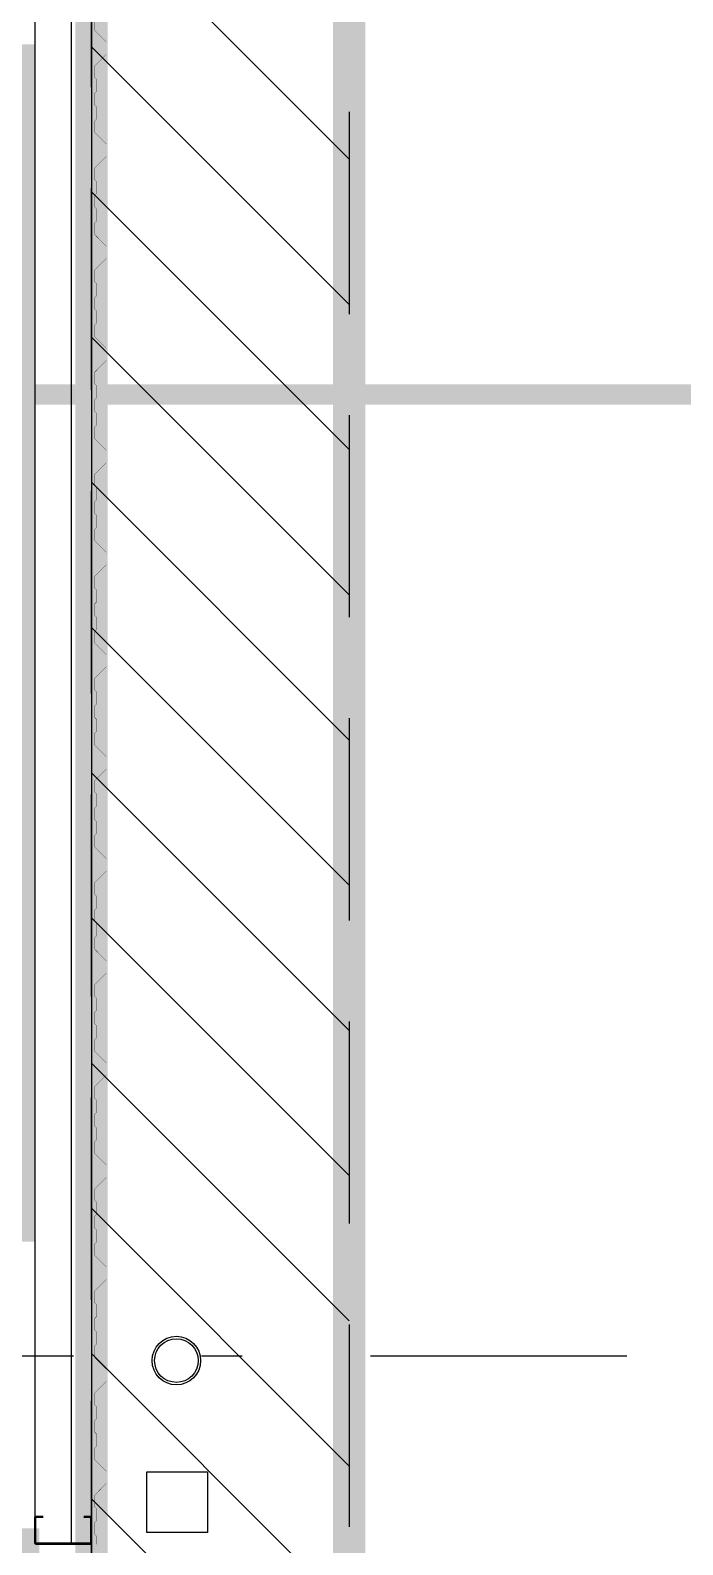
# Model space of a CAD drawing. Header units: millimetres. Extents: x -77 to 207, y -160 to 187.
# Drawn here: x 0.128 to 1.742, y 24.033 to 27.78 of the extents above; entities that cross this region are included whole.
import ezdxf
from ezdxf.xclip import XClip

# ---------------------------------------------------------------- set-up
doc = ezdxf.new("R2010")
doc.units = ezdxf.units.MM
doc.header["$LTSCALE"] = 0.1
for name, pattern in [('X REF - ANELO INST bind$0$X REF - ANELO EXT$0$DASHED', [0.75, 0.5, -0.25]), ('X REF - ANELO INST bind$0$X REF - ANELO$0$DASHDOT2', [12.7, 6.35, -3.175, 0, -3.175]), ('X REF - ANELO INST bind$0$X REF - ANELO$0$DASHED', [0.75, 0.5, -0.25])]:
    doc.linetypes.add(name, pattern=pattern)
for name, color, linetype in [('C02 PRY comun', 191, 'Continuous'), ('C03 PRY comun+papel kraft', 192, 'Continuous'), ('C08 CH trapezoidal', 148, 'Continuous'), ('X REF - ANELO INST bind$0$X REF - ANELO EXT$0$E-REJILLAS', 8, 'Continuous'), ('X REF - ANELO INST bind$0$X REF - ANELO EXT$0$MET-COLUMNA METALICA', 7, 'Continuous'), ('X REF - ANELO INST bind$0$X REF - ANELO EXT$0$PROY-MEDIASOMBRA', 8, 'X REF - ANELO INST bind$0$X REF - ANELO EXT$0$DASHED'), ('X REF - ANELO INST bind$0$X REF - ANELO$0$A-CHAPA TRAPEZOIDAL', 8, 'Continuous'), ('X REF - ANELO INST bind$0$X REF - ANELO$0$A-VISTAS', 8, 'Continuous'), ('X REF - ANELO INST bind$0$X REF - ANELO$0$MET-COLUMNA METALICA', 7, 'Continuous'), ('X REF - ANELO INST bind$0$X REF - ANELO$0$MET-CORREAS DE CV', 7, 'Continuous'), ('X REF - ANELO INST bind$0$X REF - ANELO$0$MET-EJE CABRIADAS', 8, 'X REF - ANELO INST bind$0$X REF - ANELO$0$DASHDOT2'), ('X REF - ANELO INST bind$0$X REF - ANELO$0$MET-LANA VIDRIO', 8, 'Continuous'), ('X REF - ANELO INST bind$0$X REF - ANELO$0$PROY', 8, 'X REF - ANELO INST bind$0$X REF - ANELO$0$DASHED')]:
    doc.layers.add(name, color=color, linetype=linetype)
doc.linetypes.add('X REF - ANELO INST bind$0$X REF - ANELO$0$REFERENCIAL CORTE TRANSVERSAL WM$0$BATTING', pattern='A,0.00254,-2.54,[134,ltypeshp.shx,S=2.54,R=0,X=-2.54,Y=0],-5.08,[134,ltypeshp.shx,S=2.54,R=180,X=2.54,Y=0],-2.54', length=10.16254)

# ---------------------------------------------------------------- blocks, each defined once
blk = doc.blocks.new('X REF - ANELO INST bind$0$X REF - ANELO EXT')
at = {"layer": 'X REF - ANELO INST bind$0$X REF - ANELO EXT$0$E-REJILLAS'}
blk.add_lwpolyline([(0.416, 24.2135), (0.566, 24.2135), (0.566, 24.0635), (0.416, 24.0635)], close=True, dxfattribs=at)
at = {"layer": 'X REF - ANELO INST bind$0$X REF - ANELO EXT$0$MET-COLUMNA METALICA'}
for radius in [0.06, 0.054]:
    blk.add_circle((0.4893, 24.489), radius, dxfattribs=at)
at = {"layer": 'X REF - ANELO INST bind$0$X REF - ANELO EXT$0$PROY-MEDIASOMBRA', "ltscale": 10}
blk.add_lwpolyline([(0.2793, 19.3896), (0.2792, 29.5951), (5.2791, 29.5951), (5.2792, 19.3896), (0.2793, 19.3896)], dxfattribs=at)
blk = doc.blocks.new('X REF - ANELO INST bind$0$X REF - ANELO')
at = {"layer": 'X REF - ANELO INST bind$0$X REF - ANELO$0$A-CHAPA TRAPEZOIDAL'}
for points in [[(0.2917, 27.0604, 0.0006, 0.0006, 0), (0.2917, 27.0855, 0.0006, 0.0006, 0), (0.2877, 27.0895, 0.0006, 0.0006, 0), (0.2877, 27.1195, 0.0006, 0.0006, 0), (0.2917, 27.1235, 0.0006, 0.0006, 0), (0.2917, 27.1535, 0.0006, 0.0006, 0), (0.2877, 27.1575, 0.0006, 0.0006, 0), (0.2877, 27.1875, 0.0006, 0.0006, 0), (0.3159, 27.2158, 0.0006, 0.0006, 0), (0.3159, 27.2458, 0.0006, 0.0006, 0), (0.2877, 27.2741, 0.0006, 0.0006, 0), (0.2877, 27.3041, 0.0006, 0.0006, 0), (0.2917, 27.3081, 0.0006, 0.0006, 0), (0.2917, 27.3381, 0.0006, 0.0006, 0), (0.2877, 27.3421, 0.0006, 0.0006, 0), (0.2877, 27.3721, 0.0006, 0.0006, 0), (0.2917, 27.3761, 0.0006, 0.0006, 0), (0.2917, 27.4061, 0.0006, 0.0006, 0), (0.2877, 27.4101, 0.0006, 0.0006, 0), (0.2877, 27.4401, 0.0006, 0.0006, 0), (0.3159, 27.4684, 0.0006, 0.0006, 0), (0.3159, 27.4984, 0.0006, 0.0006, 0), (0.2877, 27.5266, 0.0006, 0.0006, 0), (0.2877, 27.5566, 0.0006, 0.0006, 0), (0.2917, 27.5606, 0.0006, 0.0006, 0), (0.2917, 27.5906, 0.0006, 0.0006, 0), (0.2877, 27.5946, 0.0006, 0.0006, 0), (0.2877, 27.6246, 0.0006, 0.0006, 0), (0.2917, 27.6286, 0.0006, 0.0006, 0), (0.2917, 27.6586, 0.0006, 0.0006, 0), (0.2877, 27.6626, 0.0006, 0.0006, 0), (0.2877, 27.6926, 0.0006, 0.0006, 0), (0.3159, 27.7209, 0.0006, 0.0006, 0), (0.3159, 27.7509, 0.0006, 0.0006, 0), (0.2877, 27.7792, 0.0006, 0.0006, 0), (0.2877, 27.8092, 0.0006, 0.0006, 0)], [(0.2917, 25.7975, 0.0006, 0.0006, 0), (0.2917, 25.8227, 0.0006, 0.0006, 0), (0.2877, 25.8267, 0.0006, 0.0006, 0), (0.2877, 25.8567, 0.0006, 0.0006, 0), (0.2917, 25.8607, 0.0006, 0.0006, 0), (0.2917, 25.8907, 0.0006, 0.0006, 0), (0.2877, 25.8947, 0.0006, 0.0006, 0), (0.2877, 25.9247, 0.0006, 0.0006, 0), (0.3159, 25.9529, 0.0006, 0.0006, 0), (0.3159, 25.9829, 0.0006, 0.0006, 0), (0.2877, 26.0112, 0.0006, 0.0006, 0), (0.2877, 26.0412, 0.0006, 0.0006, 0), (0.2917, 26.0452, 0.0006, 0.0006, 0), (0.2917, 26.0752, 0.0006, 0.0006, 0), (0.2877, 26.0792, 0.0006, 0.0006, 0), (0.2877, 26.1092, 0.0006, 0.0006, 0), (0.2917, 26.1132, 0.0006, 0.0006, 0), (0.2917, 26.1432, 0.0006, 0.0006, 0), (0.2877, 26.1472, 0.0006, 0.0006, 0), (0.2877, 26.1772, 0.0006, 0.0006, 0), (0.3159, 26.2055, 0.0006, 0.0006, 0), (0.3159, 26.2355, 0.0006, 0.0006, 0), (0.2877, 26.2638, 0.0006, 0.0006, 0), (0.2877, 26.2938, 0.0006, 0.0006, 0), (0.2917, 26.2978, 0.0006, 0.0006, 0), (0.2917, 26.3278, 0.0006, 0.0006, 0), (0.2877, 26.3318, 0.0006, 0.0006, 0), (0.2877, 26.3618, 0.0006, 0.0006, 0), (0.2917, 26.3658, 0.0006, 0.0006, 0), (0.2917, 26.3958, 0.0006, 0.0006, 0), (0.2877, 26.3998, 0.0006, 0.0006, 0), (0.2877, 26.4298, 0.0006, 0.0006, 0), (0.3159, 26.4581, 0.0006, 0.0006, 0), (0.3159, 26.4881, 0.0006, 0.0006, 0), (0.2877, 26.5164, 0.0006, 0.0006, 0), (0.2877, 26.5464, 0.0006, 0.0006, 0), (0.2917, 26.5504, 0.0006, 0.0006, 0), (0.2917, 26.5804, 0.0006, 0.0006, 0), (0.2877, 26.5844, 0.0006, 0.0006, 0), (0.2877, 26.6144, 0.0006, 0.0006, 0), (0.2917, 26.6184, 0.0006, 0.0006, 0), (0.2917, 26.6484, 0.0006, 0.0006, 0), (0.2877, 26.6524, 0.0006, 0.0006, 0), (0.2877, 26.6824, 0.0006, 0.0006, 0), (0.3159, 26.7106, 0.0006, 0.0006, 0), (0.3159, 26.7406, 0.0006, 0.0006, 0), (0.2877, 26.7689, 0.0006, 0.0006, 0), (0.2877, 26.7989, 0.0006, 0.0006, 0), (0.2917, 26.8029, 0.0006, 0.0006, 0), (0.2917, 26.8329, 0.0006, 0.0006, 0), (0.2877, 26.8369, 0.0006, 0.0006, 0), (0.2877, 26.8669, 0.0006, 0.0006, 0), (0.2917, 26.8709, 0.0006, 0.0006, 0), (0.2917, 26.9009, 0.0006, 0.0006, 0), (0.2877, 26.9049, 0.0006, 0.0006, 0), (0.2877, 26.9349, 0.0006, 0.0006, 0), (0.3159, 26.9632, 0.0006, 0.0006, 0), (0.3159, 26.9932, 0.0006, 0.0006, 0), (0.2877, 27.0215, 0.0006, 0.0006, 0), (0.2877, 27.0515, 0.0006, 0.0006, 0), (0.2917, 27.0555, 0.0006, 0.0006, 0), (0.2917, 27.0855, 0.0006, 0.0006, 0), (0.2877, 27.0895, 0.0006, 0.0006, 0), (0.2877, 27.1195, 0.0006, 0.0006, 0), (0.2917, 27.1235, 0.0006, 0.0006, 0), (0.2917, 27.1535, 0.0006, 0.0006, 0), (0.2877, 27.1575, 0.0006, 0.0006, 0), (0.2877, 27.1875, 0.0006, 0.0006, 0), (0.3159, 27.2158, 0.0006, 0.0006, 0), (0.3159, 27.2458, 0.0006, 0.0006, 0), (0.2877, 27.2741, 0, 0, 0)], [(0.2917, 24.5347, 0.0006, 0.0006, 0), (0.2917, 24.5598, 0.0006, 0.0006, 0), (0.2877, 24.5638, 0.0006, 0.0006, 0), (0.2877, 24.5938, 0.0006, 0.0006, 0), (0.2917, 24.5978, 0.0006, 0.0006, 0), (0.2917, 24.6278, 0.0006, 0.0006, 0), (0.2877, 24.6318, 0.0006, 0.0006, 0), (0.2877, 24.6618, 0.0006, 0.0006, 0), (0.3159, 24.6901, 0.0006, 0.0006, 0), (0.3159, 24.7201, 0.0006, 0.0006, 0), (0.2877, 24.7484, 0.0006, 0.0006, 0), (0.2877, 24.7784, 0.0006, 0.0006, 0), (0.2917, 24.7824, 0.0006, 0.0006, 0), (0.2917, 24.8124, 0.0006, 0.0006, 0), (0.2877, 24.8164, 0.0006, 0.0006, 0), (0.2877, 24.8464, 0.0006, 0.0006, 0), (0.2917, 24.8504, 0.0006, 0.0006, 0), (0.2917, 24.8804, 0.0006, 0.0006, 0), (0.2877, 24.8844, 0.0006, 0.0006, 0), (0.2877, 24.9144, 0.0006, 0.0006, 0), (0.3159, 24.9427, 0.0006, 0.0006, 0), (0.3159, 24.9727, 0.0006, 0.0006, 0), (0.2877, 25.001, 0.0006, 0.0006, 0), (0.2877, 25.031, 0.0006, 0.0006, 0), (0.2917, 25.035, 0.0006, 0.0006, 0), (0.2917, 25.065, 0.0006, 0.0006, 0), (0.2877, 25.069, 0.0006, 0.0006, 0), (0.2877, 25.099, 0.0006, 0.0006, 0), (0.2917, 25.103, 0.0006, 0.0006, 0), (0.2917, 25.133, 0.0006, 0.0006, 0), (0.2877, 25.137, 0.0006, 0.0006, 0), (0.2877, 25.167, 0.0006, 0.0006, 0), (0.3159, 25.1952, 0.0006, 0.0006, 0), (0.3159, 25.2252, 0.0006, 0.0006, 0), (0.2877, 25.2535, 0.0006, 0.0006, 0), (0.2877, 25.2835, 0.0006, 0.0006, 0), (0.2917, 25.2875, 0.0006, 0.0006, 0), (0.2917, 25.3175, 0.0006, 0.0006, 0), (0.2877, 25.3215, 0.0006, 0.0006, 0), (0.2877, 25.3515, 0.0006, 0.0006, 0), (0.2917, 25.3555, 0.0006, 0.0006, 0), (0.2917, 25.3855, 0.0006, 0.0006, 0), (0.2877, 25.3895, 0.0006, 0.0006, 0), (0.2877, 25.4195, 0.0006, 0.0006, 0), (0.3159, 25.4478, 0.0006, 0.0006, 0), (0.3159, 25.4778, 0.0006, 0.0006, 0), (0.2877, 25.5061, 0.0006, 0.0006, 0), (0.2877, 25.5361, 0.0006, 0.0006, 0), (0.2917, 25.5401, 0.0006, 0.0006, 0), (0.2917, 25.5701, 0.0006, 0.0006, 0), (0.2877, 25.5741, 0.0006, 0.0006, 0), (0.2877, 25.6041, 0.0006, 0.0006, 0), (0.2917, 25.6081, 0.0006, 0.0006, 0), (0.2917, 25.6381, 0.0006, 0.0006, 0), (0.2877, 25.6421, 0.0006, 0.0006, 0), (0.2877, 25.6721, 0.0006, 0.0006, 0), (0.3159, 25.7004, 0.0006, 0.0006, 0), (0.3159, 25.7304, 0.0006, 0.0006, 0), (0.2877, 25.7587, 0.0006, 0.0006, 0), (0.2877, 25.7887, 0.0006, 0.0006, 0), (0.2917, 25.7927, 0.0006, 0.0006, 0), (0.2917, 25.8227, 0.0006, 0.0006, 0), (0.2877, 25.8267, 0.0006, 0.0006, 0), (0.2877, 25.8567, 0.0006, 0.0006, 0), (0.2917, 25.8607, 0.0006, 0.0006, 0), (0.2917, 25.8907, 0.0006, 0.0006, 0), (0.2877, 25.8947, 0.0006, 0.0006, 0), (0.2877, 25.9247, 0.0006, 0.0006, 0), (0.3159, 25.9529, 0.0006, 0.0006, 0), (0.3159, 25.9829, 0.0006, 0.0006, 0), (0.2877, 26.0112, 0, 0, 0)], [(0.2917, 24.0344, 0.0006, 0.0006, 0), (0.2917, 24.0547, 0.0006, 0.0006, 0), (0.2877, 24.0587, 0.0006, 0.0006, 0), (0.2877, 24.0887, 0.0006, 0.0006, 0), (0.2917, 24.0927, 0.0006, 0.0006, 0), (0.2917, 24.1227, 0.0006, 0.0006, 0), (0.2877, 24.1267, 0.0006, 0.0006, 0), (0.2877, 24.1567, 0.0006, 0.0006, 0), (0.3159, 24.185, 0.0006, 0.0006, 0), (0.3159, 24.215, 0.0006, 0.0006, 0), (0.2877, 24.2432, 0.0006, 0.0006, 0), (0.2877, 24.2732, 0.0006, 0.0006, 0), (0.2917, 24.2772, 0.0006, 0.0006, 0), (0.2917, 24.3072, 0.0006, 0.0006, 0), (0.2877, 24.3112, 0.0006, 0.0006, 0), (0.2877, 24.3412, 0.0006, 0.0006, 0), (0.2917, 24.3452, 0.0006, 0.0006, 0), (0.2917, 24.3752, 0.0006, 0.0006, 0), (0.2877, 24.3792, 0.0006, 0.0006, 0), (0.2877, 24.4092, 0.0006, 0.0006, 0), (0.3159, 24.4375, 0.0006, 0.0006, 0), (0.3159, 24.4675, 0.0006, 0.0006, 0), (0.2877, 24.4958, 0.0006, 0.0006, 0), (0.2877, 24.5258, 0.0006, 0.0006, 0), (0.2917, 24.5298, 0.0006, 0.0006, 0), (0.2917, 24.5598, 0.0006, 0.0006, 0), (0.2877, 24.5638, 0.0006, 0.0006, 0), (0.2877, 24.5938, 0.0006, 0.0006, 0), (0.2917, 24.5978, 0.0006, 0.0006, 0), (0.2917, 24.6278, 0.0006, 0.0006, 0), (0.2877, 24.6318, 0.0006, 0.0006, 0), (0.2877, 24.6618, 0.0006, 0.0006, 0), (0.3159, 24.6901, 0.0006, 0.0006, 0), (0.3159, 24.7201, 0.0006, 0.0006, 0), (0.2877, 24.7484, 0, 0, 0)]]:
    blk.add_lwpolyline(points, format="xyseb", dxfattribs=at)
at = {"layer": 'X REF - ANELO INST bind$0$X REF - ANELO$0$A-VISTAS'}
blk.add_line((0.2793, 24.0488), (0.2803, 18.9705, 0.0039), dxfattribs=at)
at = {"layer": 'X REF - ANELO INST bind$0$X REF - ANELO$0$MET-COLUMNA METALICA'}
for points in [[(0.2599, 24.1044), (0.2761, 24.1044, -0.414214), (0.2791, 24.1014), (0.2791, 24.0374, -0.414214), (0.2761, 24.0344), (0.1421, 24.0344, -0.414214), (0.1391, 24.0374), (0.1391, 24.1014, -0.414214), (0.1421, 24.1044), (0.1594, 24.1044)], [(0.2599, 24.1019), (0.2761, 24.1019, -0.414214), (0.2766, 24.1014), (0.2766, 24.0374, -0.414214), (0.2761, 24.0369), (0.1421, 24.0369, -0.414214), (0.1416, 24.0374), (0.1416, 24.1014, -0.414214), (0.1421, 24.1019), (0.1594, 24.1019)]]:
    blk.add_lwpolyline(points, format="xyb", dxfattribs=at)
at = {"layer": 'X REF - ANELO INST bind$0$X REF - ANELO$0$MET-CORREAS DE CV'}
for p, q in [((0.2791, 29.795, 0), (0.2791, 24.1015)), ((0.1391, 29.655, 0), (0.1391, 24.1015))]:
    blk.add_line(p, q, dxfattribs=at)
at = {"layer": 'X REF - ANELO INST bind$0$X REF - ANELO$0$MET-EJE CABRIADAS'}
blk.add_line((1.6043, 24.4999), (-54.2799, 24.4999), dxfattribs=at)
at = {"layer": 'X REF - ANELO INST bind$0$X REF - ANELO$0$MET-LANA VIDRIO', "linetype": 'X REF - ANELO INST bind$0$X REF - ANELO$0$REFERENCIAL CORTE TRANSVERSAL WM$0$BATTING', "ltscale": 0.025}
blk.add_lwpolyline([(-26.2426, 29.7415), (0.229, 29.7415), (0.2292, 24.037)], dxfattribs=at)
at = {"layer": 'X REF - ANELO INST bind$0$X REF - ANELO$0$PROY', "ltscale": 10}
blk.add_line((0.9169, 29.828, 0), (0.9169, -3.4331, 0), dxfattribs=at)
blk.add_blockref('X REF - ANELO INST bind$0$X REF - ANELO EXT', (0, 0))
blk = doc.blocks.new('X REF - ANELO INST bind')
ref = blk.add_blockref('X REF - ANELO INST bind$0$X REF - ANELO', (0, 0))
XClip(ref).set_block_clipping_path([(-76.9680737415, -24.7711317477), (92.9860355418, 61.1669630168)])

msp = doc.modelspace()

# ---------------------------------------------------------------- hatches: boundary and pattern name
at = {"layer": 'C08 CH trapezoidal'}
h = msp.add_hatch(dxfattribs=at)
h.set_pattern_fill('LINE', color=256, scale=0.08, angle=135, style=0)
edge = h.paths.add_edge_path()
edge.add_line((-16.2141, -0.3851), (-16.2141, -3.4331))
edge.add_line((-16.2141, -3.4331), (0.9169, -3.4331))
edge.add_line((0.9169, -3.4331), (0.9169, 29.828))
edge.add_line((0.9169, 29.828), (0.2793, 29.828))
edge.add_line((0.2793, 29.828), (0.2792, -0.0852))
edge.add_line((0.2792, -0.0852), (-4.5898, -0.0852))
edge.add_line((-4.5898, -0.0852), (-4.5898, -0.3851))
edge.add_line((-4.5898, -0.3851), (-16.2141, -0.3851))

# ---------------------------------------------------------------- linework, layer by layer
at = {"layer": 'C02 PRY comun', "const_width": 0.08, "elevation": -0.0054}
msp.add_lwpolyline([(0.1104, 24.0344), (-1.3057, 24.0344), (-1.3057, 22.0805), (0.1104, 22.0805)], close=True, dxfattribs=at)
at = {"layer": 'C03 PRY comun+papel kraft', "const_width": 0.08}
msp.add_lwpolyline([(0.0994, 24.7828), (-0.153, 24.7828), (-0.153, 24.2344), (-1.7007, 24.2344), (-1.7007, 27.705), (0.0993, 27.705), (0.0993, 24.7828)], dxfattribs=at)
at = {"layer": 'C03 PRY comun+papel kraft', "const_width": 0.05, "elevation": -0.0045}
msp.add_lwpolyline([(-0.9357, 26.879), (5.0292, 26.879), (5.0292, 26.1755)], dxfattribs=at)
at = {"layer": 'C08 CH trapezoidal', "const_width": 0.08}
msp.add_lwpolyline([(-16.2141, -0.3851), (-16.2141, -3.4331), (0.9169, -3.4331), (0.9169, 29.828), (0.2793, 29.828), (0.2792, -0.0852), (-4.5898, -0.0852), (-4.5898, -0.3851), (-16.2141, -0.3851)], dxfattribs=at)

# ---------------------------------------------------------------- block references
msp.add_blockref('X REF - ANELO INST bind', (0, 0))

doc.saveas('drawing.dxf')
